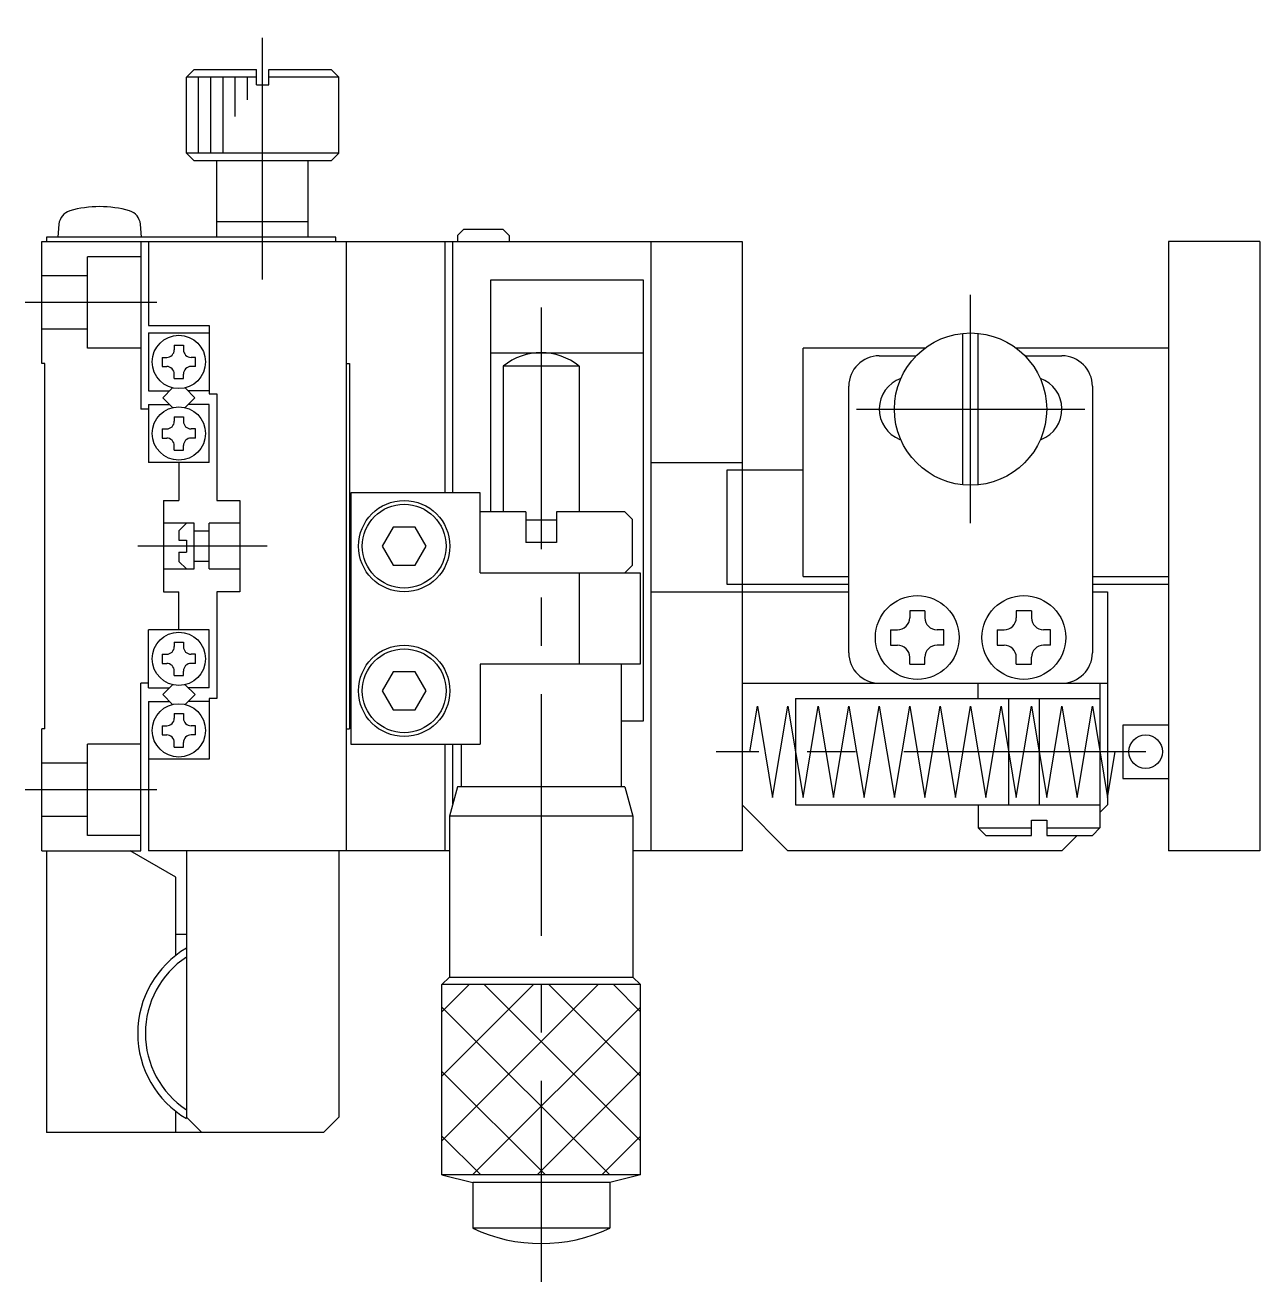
# Model space of a CAD drawing. Extents: x -1 to 325, y -8 to 283.
# Drawn here: x -1.1 to 80, y 104.6 to 187.1 of the extents above; entities that cross this region are included whole.
import ezdxf

# ---------------------------------------------------------------- set-up
doc = ezdxf.new("R2010")
doc.units = 0
doc.header["$LTSCALE"] = 0.5
doc.linetypes.add('CENTER', pattern=[50.8, 31.75, -6.35, 6.35, -6.35])
doc.linetypes.add('DASHED', pattern=[19.05, 12.7, -6.35])
for name, color, linetype in [('MSM_CENTER', 1, 'CENTER'), ('MSM_CONTINUOUS', 7, 'CONTINUOUS'), ('MSM_DASHED', 4, 'DASHED'), ('MSM_NARROW', 5, 'CONTINUOUS')]:
    doc.layers.add(name, color=color, linetype=linetype)

msp = doc.modelspace()

# ---------------------------------------------------------------- linework, layer by layer
at = {"layer": 'MSM_CENTER'}
for p, q in [((14.500001, 170.429663), (14.500001, 187.132023)), ((61.000005, 154.414023), (61.000005, 169.414022)), ((7.557001, 168.914024), (-1.096, 168.914024)), ((32.800001, 168.593209), (32.800001, 104.595022)), ((53.500006, 161.914023), (68.500005, 161.914023)), ((14.797146, 152.914021), (6.297126, 152.914021)), ((72.500004, 139.414024), (44.299682, 139.414024)), ((7.557001, 136.914023), (-1.096, 136.914023))]:
    msp.add_line(p, q, dxfattribs=at)
at = {"layer": 'MSM_CONTINUOUS'}
for p, q in [((9.500001, 183.714022), (10.000001, 184.214022)), ((10.000001, 184.214022), (14.100001, 184.214022)), ((14.100001, 183.214022), (14.100001, 184.214022)), ((14.900001, 184.214022), (19.000001, 184.214022)), ((14.900001, 183.214022), (14.900001, 184.214022)), ((19.000001, 184.214022), (19.500001, 183.714022)), ((14.100001, 183.714022), (9.500001, 183.714022)), ((9.500001, 178.714022), (9.500001, 183.714022)), ((19.500001, 183.714022), (14.900001, 183.714022)), ((19.500001, 178.714022), (19.500001, 183.714022)), ((14.100001, 183.214022), (14.900001, 183.214022)), ((19.500001, 178.714022), (9.500001, 178.714022)), ((10.000001, 178.214022), (9.500001, 178.714022)), ((19.500001, 178.714022), (19.000001, 178.214022)), ((19.000001, 178.214022), (10.000001, 178.214022)), ((11.500001, 173.214023), (11.500001, 178.214022)), ((17.500001, 173.214023), (17.500001, 178.214022)), ((17.500001, 174.214023), (11.500001, 174.214023)), ((1.124126, 174.061272), (1.050001, 173.214023)), ((6.550001, 173.214023), (6.475876, 174.061272)), ((27.300003, 173.314022), (27.700003, 173.714022)), ((30.300003, 173.714022), (27.700003, 173.714022)), ((30.300003, 173.714022), (30.700003, 173.314022)), ((0, 172.914022), (46.000003, 172.914022)), ((0, 164.914021), (0, 172.914022)), ((0.300001, 173.214023), (0.300001, 172.914022)), ((19.3, 173.214023), (0.300001, 173.214023)), ((6.5, 172.914022), (6.5, 161.914022)), ((7, 172.914022), (7, 167.41402)), ((19.3, 172.914022), (19.3, 173.214023)), ((20.000001, 172.914022), (20.000001, 132.914021)), ((26.500001, 156.414022), (26.500001, 172.914022)), ((27.000003, 156.414022), (27.000003, 172.914022)), ((27.300003, 173.314022), (27.300003, 172.914022)), ((30.700003, 173.314022), (30.700003, 172.914022)), ((40.000003, 172.914022), (40.000003, 132.914021)), ((46.000003, 172.914022), (46.000003, 132.914021)), ((74.000004, 172.914022), (74.000004, 132.914021)), ((80.000004, 172.914022), (74.000004, 172.914022)), ((80.000004, 172.914022), (80.000004, 132.914021)), ((29.500003, 155.164022), (29.500003, 170.41402)), ((29.500003, 170.41402), (39.500003, 170.41402)), ((39.500003, 170.41402), (39.500003, 141.414021)), ((7, 167.41402), (11, 167.41402)), ((7, 166.914022), (7, 163.114022)), ((7, 166.914022), (11, 166.914022)), ((11, 167.41402), (11, 162.914023)), ((60.500002, 156.939085), (60.500002, 166.88896)), ((61.500002, 156.939085), (61.500002, 166.88896)), ((8.699999, 166.114022), (9.3, 166.114022)), ((8.699999, 166.114022), (8.699999, 165.814023)), ((9.3, 166.114022), (9.3, 165.814023)), ((50.000005, 150.914023), (50.000005, 165.914025)), ((58.000005, 165.914025), (50.000005, 165.914025)), ((74.000004, 165.914025), (64.000001, 165.914025)), ((7.9, 165.314023), (7.9, 164.714022)), ((7.9, 165.314023), (8.199999, 165.314023)), ((10.099999, 165.314023), (9.8, 165.314023)), ((10.099999, 164.714022), (10.099999, 165.314023)), ((29.500003, 165.61402), (39.500003, 165.61402)), ((55.000002, 165.414025), (57.385465, 165.414025)), ((64.572484, 165.414025), (67.000004, 165.414025)), ((0.199997, 164.914023), (-0.000002, 164.914023)), ((0.199997, 140.914022), (0.199997, 164.914021)), ((7.9, 164.714022), (8.199999, 164.714022)), ((10.099999, 164.714022), (9.8, 164.714022)), ((20.000001, 164.914021), (20.200002, 164.914021)), ((20.200002, 164.914021), (20.200002, 140.914022)), ((35.300001, 164.736519), (30.300001, 164.736519)), ((30.300001, 164.736519), (30.300001, 155.164022)), ((35.300001, 164.736519), (35.300001, 155.164022)), ((8.699999, 163.914023), (8.699999, 164.214022)), ((8.699999, 163.914023), (9.3, 163.914023)), ((9.3, 163.914023), (9.3, 164.214022)), ((7, 163.114022), (8.38934, 163.114022)), ((8.588426, 163.313108), (7.93934, 162.664022)), ((8.588426, 162.014935), (7.93934, 162.664022)), ((10.06066, 162.664022), (9.411574, 163.313108)), ((10.06066, 162.664022), (9.411574, 162.014935)), ((11, 163.114022), (9.61066, 163.114022)), ((11, 162.914023), (11.500001, 162.914023)), ((11.500001, 162.914023), (11.500001, 155.914021)), ((53.000002, 145.914023), (53.000002, 163.414022)), ((69.000004, 163.414022), (69.000004, 145.914023)), ((6.999998, 161.914022), (6.5, 161.914022)), ((6.999998, 162.214022), (8.38934, 162.214022)), ((6.999998, 162.214022), (6.999998, 158.414022)), ((11, 162.214022), (9.61066, 162.214022)), ((11, 158.414022), (11, 162.214022)), ((8.699999, 161.414022), (9.3, 161.414022)), ((8.699999, 161.414022), (8.699999, 161.114023)), ((9.3, 161.414022), (9.3, 161.114023)), ((7.9, 160.614023), (7.9, 160.014022)), ((7.9, 160.614023), (8.199999, 160.614023)), ((10.099999, 160.614023), (9.8, 160.614023)), ((10.099999, 160.014022), (10.099999, 160.614023)), ((7.9, 160.014022), (8.199999, 160.014022)), ((8.699999, 159.214023), (8.699999, 159.514022)), ((9.3, 159.214023), (9.3, 159.514022)), ((10.099999, 160.014022), (9.8, 160.014022)), ((8.699999, 159.214023), (9.3, 159.214023)), ((11, 158.414022), (6.999998, 158.414022)), ((8.999998, 158.414022), (8.999998, 155.914021)), ((40.000003, 158.414026), (46.000003, 158.414026)), ((50.000005, 157.914023), (45.000003, 157.914023)), ((45.000003, 157.914023), (45.000003, 150.414023)), ((28.8, 156.414022), (20.3, 156.414022)), ((20.3, 156.414022), (20.3, 139.914022)), ((28.8, 151.164022), (28.8, 156.414022)), ((7.999998, 155.914021), (7.999998, 149.914021)), ((7.999998, 155.914021), (8.999998, 155.914021)), ((11.500001, 155.914021), (13.000001, 155.914021)), ((13.000001, 155.914021), (13.000001, 149.914022)), ((9.999997, 154.414021), (7.999998, 154.414021)), ((9.000001, 153.914021), (9.500002, 154.414021)), ((9.999997, 151.41402), (9.999997, 154.414021)), ((10.999997, 151.41402), (10.999997, 154.414021)), ((13.000001, 154.414021), (11.000001, 154.414021)), ((31.800001, 155.164022), (28.8, 155.164022)), ((31.800001, 155.164022), (31.800001, 153.164022)), ((33.800001, 154.614021), (31.800001, 154.614021)), ((33.800001, 155.164022), (33.800001, 153.164022)), ((38.300001, 155.164022), (33.800001, 155.164022)), ((38.300001, 155.164022), (38.800001, 154.664022)), ((38.800001, 151.664022), (38.800001, 154.664022)), ((9.000001, 153.914021), (9.000001, 153.314021)), ((9.999997, 153.914021), (10.999997, 153.914021)), ((23.078313, 154.164022), (22.356624, 152.914022)), ((24.521689, 154.164022), (23.078313, 154.164022)), ((25.243377, 152.914022), (24.521689, 154.164022)), ((9.000001, 153.314021), (9.500002, 153.314021)), ((9.500002, 153.314021), (9.500002, 152.514021)), ((22.356624, 152.914022), (23.078313, 151.664022)), ((24.521689, 151.664022), (25.243377, 152.914022)), ((33.800001, 153.164022), (31.800001, 153.164022)), ((9.000001, 152.514021), (9.000001, 151.914021)), ((9.000001, 152.514021), (9.500002, 152.514021)), ((9.000001, 151.914021), (9.500002, 151.41402)), ((10.999997, 151.914021), (9.999997, 151.914021)), ((7.999998, 151.41402), (9.999997, 151.41402)), ((11.000001, 151.41402), (13.000001, 151.41402)), ((23.078313, 151.664022), (24.521689, 151.664022)), ((28.8, 151.164022), (39.300001, 151.164022)), ((35.3, 151.164022), (35.3, 145.164022)), ((38.800001, 151.664022), (38.300001, 151.164022)), ((39.300001, 151.164022), (39.300001, 145.164022)), ((45.000003, 150.414023), (53.000002, 150.414023)), ((50.000005, 150.914023), (53.000002, 150.914023)), ((69.000004, 150.914023), (74.000004, 150.914023)), ((69.000004, 150.414023), (74.000004, 150.414023)), ((7.999998, 149.914021), (8.999998, 149.914021)), ((8.999998, 147.414022), (8.999998, 149.914023)), ((13.000001, 149.914022), (11.500001, 149.914022)), ((11.500001, 149.914022), (11.500001, 142.914022)), ((40.000003, 149.914023), (53.000002, 149.914023)), ((69.000004, 149.914023), (70.000004, 149.914023)), ((70.000004, 149.914023), (70.000004, 135.914024)), ((58.000005, 148.664022), (57.000005, 148.664022)), ((57.000005, 148.664022), (57.000005, 148.214024)), ((58.000005, 148.664022), (58.000005, 148.214024)), ((65.000001, 148.664022), (64.000001, 148.664022)), ((64.000001, 148.664022), (64.000001, 148.214024)), ((65.000001, 148.664022), (65.000001, 148.214024)), ((11.000002, 147.414021), (6.999998, 147.414021)), ((6.999998, 143.614021), (6.999998, 147.414021)), ((11.000002, 143.614021), (11.000002, 147.414021)), ((55.750004, 147.41402), (55.750004, 146.414023)), ((55.750004, 147.41402), (56.200004, 147.41402)), ((59.250003, 147.41402), (58.800006, 147.41402)), ((59.250003, 146.414023), (59.250003, 147.41402)), ((62.750003, 147.41402), (62.750003, 146.414023)), ((62.750003, 147.41402), (63.200001, 147.41402)), ((66.250003, 147.41402), (65.800002, 147.41402)), ((66.250003, 146.414023), (66.250003, 147.41402)), ((8.700001, 146.614021), (9.300002, 146.614021)), ((8.700001, 146.614021), (8.700001, 146.314022)), ((9.300002, 146.614021), (9.300002, 146.314022)), ((55.750004, 146.414023), (56.200004, 146.414023)), ((59.250003, 146.414023), (58.800006, 146.414023)), ((62.750003, 146.414023), (63.200001, 146.414023)), ((66.250003, 146.414023), (65.800002, 146.414023)), ((7.900002, 145.814022), (7.900002, 145.214021)), ((7.900002, 145.814022), (8.200001, 145.814022)), ((10.100001, 145.814022), (9.800002, 145.814022)), ((10.100001, 145.214021), (10.100001, 145.814022)), ((57.000005, 145.164022), (57.000005, 145.614023)), ((58.000005, 145.164022), (58.000005, 145.614023)), ((64.000001, 145.164022), (64.000001, 145.614023)), ((65.000001, 145.164022), (65.000001, 145.614023)), ((7.900002, 145.214021), (8.200001, 145.214021)), ((8.700001, 144.414022), (8.700001, 144.714021)), ((9.300002, 144.414022), (9.300002, 144.714021)), ((10.100001, 145.214021), (9.800002, 145.214021)), ((23.078313, 144.664022), (22.356624, 143.414022)), ((24.521689, 144.664022), (23.078313, 144.664022)), ((25.243377, 143.414022), (24.521689, 144.664022)), ((28.8, 145.164022), (28.8, 139.914022)), ((39.300001, 145.164022), (28.8, 145.164022)), ((38.050001, 145.164022), (38.050001, 137.114022)), ((57.000005, 145.164022), (58.000005, 145.164022)), ((64.000001, 145.164022), (65.000001, 145.164022)), ((6.5, 132.914021), (6.5, 143.914021)), ((6.999998, 143.914021), (6.5, 143.914021)), ((8.588428, 143.813107), (7.939342, 143.164021)), ((8.700001, 144.414022), (9.300002, 144.414022)), ((10.060662, 143.164021), (9.411576, 143.813107)), ((46.000003, 143.914027), (70.000004, 143.914027)), ((61.500005, 142.914027), (61.500005, 143.914027)), ((69.500004, 143.914027), (69.500004, 134.414024)), ((6.999998, 143.614021), (8.389342, 143.614021)), ((8.588428, 142.514934), (7.939342, 143.164021)), ((10.060662, 143.164021), (9.411576, 142.514934)), ((11.000002, 143.614021), (9.610662, 143.614021)), ((11, 142.914022), (11, 138.914021)), ((11.500001, 142.914022), (11, 142.914022)), ((22.356624, 143.414022), (23.078313, 142.164022)), ((24.521689, 142.164022), (25.243377, 143.414022)), ((49.500002, 142.914027), (49.500002, 135.914024)), ((49.500002, 142.914027), (69.500004, 142.914027)), ((63.500002, 142.914027), (63.500002, 135.914024)), ((65.500001, 142.914027), (65.500001, 135.914024)), ((7, 142.714021), (7, 132.914021)), ((7, 142.714021), (8.389342, 142.714021)), ((11, 142.714021), (9.610662, 142.714021)), ((23.078313, 142.164022), (24.521689, 142.164022)), ((46.500006, 139.414024), (47.000006, 142.414024)), ((47.000006, 142.414024), (48.000006, 136.414024)), ((48.000006, 136.414024), (49.000005, 142.414024)), ((49.000005, 142.414024), (50.000005, 136.414024)), ((50.000005, 136.414024), (51.000005, 142.414024)), ((51.000005, 142.414024), (52.000005, 136.414024)), ((52.000005, 136.414024), (53.000005, 142.414024)), ((53.000005, 142.414024), (54.000005, 136.414024)), ((54.000005, 136.414024), (55.000005, 142.414024)), ((55.000005, 142.414024), (56.000005, 136.414024)), ((56.000005, 136.414024), (57.000005, 142.414024)), ((57.000005, 142.414024), (58.000005, 136.414024)), ((58.000005, 136.414024), (59.000005, 142.414024)), ((59.000005, 142.414024), (60.000005, 136.414024)), ((60.000005, 136.414024), (61.000005, 142.414024)), ((61.000005, 142.414024), (62.000005, 136.414024)), ((62.000005, 136.414024), (63.000002, 142.414024)), ((63.000002, 142.414024), (64.000001, 136.414024)), ((64.000001, 136.414024), (65.000001, 142.414024)), ((65.000001, 142.414024), (66.000001, 136.414024)), ((66.000001, 136.414024), (67.000004, 142.414024)), ((67.000004, 142.414024), (68.000004, 136.414024)), ((68.000004, 136.414024), (69.000004, 142.414024)), ((69.000004, 142.414024), (70.000004, 136.414024)), ((8.700001, 141.914021), (9.300002, 141.914021)), ((8.700001, 141.914021), (8.700001, 141.614022)), ((9.300002, 141.914021), (9.300002, 141.614022)), ((39.500003, 141.414021), (38.050001, 141.414021)), ((71.000004, 141.164025), (71.000004, 137.664025)), ((74.000004, 141.164025), (71.000004, 141.164025)), ((0.199997, 140.914021), (-0.000002, 140.914021)), ((0, 132.914021), (0, 140.914022)), ((7.900002, 141.114022), (7.900002, 140.514021)), ((7.900002, 141.114022), (8.200001, 141.114022)), ((7.900002, 140.514021), (8.200001, 140.514021)), ((10.100001, 141.114022), (9.800002, 141.114022)), ((10.100001, 140.514021), (9.800002, 140.514021)), ((10.100001, 140.514021), (10.100001, 141.114022)), ((20.000001, 140.914022), (20.200002, 140.914022)), ((8.700001, 139.714022), (8.700001, 140.014021)), ((8.700001, 139.714022), (9.300002, 139.714022)), ((9.300002, 139.714022), (9.300002, 140.014021)), ((20.3, 139.914022), (28.8, 139.914022)), ((26.500001, 132.914021), (26.500001, 139.914022)), ((27.000003, 135.994414), (27.000003, 139.914022)), ((27.550001, 139.914022), (27.550001, 137.114022)), ((11, 138.914021), (7, 138.914021)), ((70.000004, 136.414024), (70.500004, 139.414024)), ((27.300001, 137.114022), (26.782363, 135.18217)), ((38.300001, 137.114022), (27.300001, 137.114022)), ((38.300001, 137.114022), (38.817639, 135.18217)), ((71.000004, 137.664025), (74.000004, 137.664025)), ((49.000002, 132.914021), (46.000003, 135.914024)), ((49.500002, 135.914024), (69.500004, 135.914024)), ((61.500005, 135.914024), (61.500005, 134.414024)), ((70.000004, 135.914024), (69.500004, 135.414024)), ((26.782363, 135.18217), (26.782363, 124.614022)), ((38.817639, 135.18217), (26.817639, 135.18217)), ((38.817639, 135.18217), (38.817639, 124.614022)), ((65.000005, 133.914027), (65.000005, 134.914027)), ((65.000005, 134.914027), (66.000004, 134.914027)), ((66.000004, 134.914027), (66.000004, 133.914027)), ((61.500005, 134.414024), (65.000005, 134.414024)), ((61.500005, 134.414024), (62.000005, 133.914027)), ((62.000005, 133.914027), (65.000005, 133.914027)), ((66.000004, 134.414024), (69.500004, 134.414024)), ((66.000004, 133.914027), (69.000004, 133.914027)), ((68.000004, 133.914027), (67.000004, 132.914021)), ((69.000004, 133.914027), (69.500004, 134.414024)), ((0, 132.914021), (6.5, 132.914021)), ((0.299999, 132.914021), (0.299999, 114.414021)), ((8.799999, 131.18197), (5.8, 132.914021)), ((26.782363, 132.914021), (7, 132.914021)), ((9.500001, 132.914021), (9.500001, 115.414021)), ((19.500001, 132.914021), (19.500001, 115.414021)), ((46.000003, 132.914021), (38.817639, 132.914021)), ((67.000004, 132.914021), (49.000002, 132.914021)), ((80.000004, 132.914021), (74.000004, 132.914021)), ((8.799999, 126.037496), (8.799999, 131.18197)), ((9.500001, 127.41402), (8.799999, 127.41402)), ((26.282363, 124.114022), (26.782363, 124.614022)), ((39.317639, 124.114022), (26.282363, 124.114022)), ((26.282363, 111.614023), (26.282363, 124.114022)), ((26.782363, 124.614022), (38.817639, 124.614022)), ((39.317639, 124.114022), (38.817639, 124.614022)), ((39.317639, 111.614023), (39.317639, 124.114022)), ((8.799999, 114.414021), (8.799999, 115.790546)), ((10.500001, 114.414021), (9.500001, 115.414021)), ((19.500001, 115.414021), (18.500001, 114.414021)), ((18.500001, 114.414021), (0.299999, 114.414021)), ((39.317639, 111.614023), (26.282363, 111.614023)), ((26.282363, 111.614023), (28.300001, 111.114023)), ((39.317639, 111.614023), (37.300001, 111.114023)), ((37.300001, 111.114023), (28.300001, 111.114023)), ((28.300001, 111.114023), (28.300001, 108.114023)), ((37.300001, 111.114023), (37.300001, 108.114023)), ((37.300001, 108.114023), (28.300003, 108.114023))]:
    msp.add_line(p, q, dxfattribs=at)
for centre, radius in [((9, 165.014022), 1.75), ((61.000005, 161.914023), 5), ((9, 160.314022), 1.75), ((23.800001, 152.914022), 3), ((23.800001, 152.914022), 2.75), ((57.500005, 146.914023), 2.749998), ((64.500005, 146.914023), 2.749998), ((9.000002, 145.514021), 1.75), ((23.800001, 143.414022), 3), ((23.800001, 143.414022), 2.75), ((9.000002, 140.814021), 1.75), ((72.500004, 139.414024), 1.100001)]:
    msp.add_circle(centre, radius, dxfattribs=at)
for centre, radius, start, end in [((3.800001, 168.214023), 7, 73.742972, 106.257028), ((2.12032, 173.974116), 1, 106.257028, 175), ((5.479682, 173.974116), 1, 5, 73.742972), ((8.199999, 165.814023), 0.5, 270, 0), ((9.8, 165.814023), 0.5, 180, 270), ((32.800001, 161.61402), 4, 51.277522, 128.682188), ((55.000002, 163.414022), 2, 90, 180), ((67.000004, 163.414022), 2, 0, 90), ((8.199999, 164.214022), 0.5, 0, 90), ((9.8, 164.214022), 0.5, 90, 180), ((57.150005, 161.914023), 2.15, 110.021346, 248.303465), ((64.850004, 161.914023), 2.15, 291.696535, 69.978654), ((8.199999, 161.114023), 0.5, 270, 0), ((9.8, 161.114023), 0.5, 180, 270), ((8.199999, 159.514022), 0.5, 0, 90), ((9.8, 159.514022), 0.5, 90, 180), ((56.200004, 148.214024), 0.800001, 270, 0), ((58.800006, 148.214024), 0.800001, 180, 270), ((63.200001, 148.214024), 0.800001, 270, 0), ((65.800002, 148.214024), 0.800001, 180, 270), ((8.200001, 146.314022), 0.5, 270, 0), ((9.800002, 146.314022), 0.5, 180, 270), ((56.200004, 145.614023), 0.800001, 0, 90), ((58.800006, 145.614023), 0.800001, 90, 180), ((63.200001, 145.614023), 0.800001, 0, 90), ((65.800002, 145.614023), 0.800001, 90, 180), ((55.000002, 145.914023), 2, 180, 270), ((67.000004, 145.914023), 2, 270, 0), ((8.200001, 144.714021), 0.5, 0, 90), ((9.800002, 144.714021), 0.5, 90, 180), ((8.200001, 141.614022), 0.5, 270, 0), ((9.800002, 141.614022), 0.5, 180, 270), ((8.200001, 140.014021), 0.5, 0, 90), ((9.800002, 140.014021), 0.5, 90, 180), ((12.8, 120.914021), 6.5, 120.510227, 239.489773), ((12.8, 120.914021), 6, 123.367002, 236.632998), ((32.800001, 117.738989), 10.624969, 244.942309, 295.057691)]:
    msp.add_arc(centre, radius, start, end, dxfattribs=at)
at = {"layer": 'MSM_DASHED'}
for p, q in [((3, 165.914022), (3, 171.914024)), ((6.5, 171.914024), (3, 171.914024)), ((3, 170.664022), (0, 170.664022)), ((3, 167.164022), (0, 167.164022)), ((6.5, 165.914022), (3, 165.914022)), ((3, 133.914021), (3, 139.914024)), ((6.5, 139.914024), (3, 139.914024)), ((3, 138.664023), (0, 138.664023)), ((3, 135.164023), (0, 135.164023)), ((6.5, 133.914021), (3, 133.914021))]:
    msp.add_line(p, q, dxfattribs=at)
at = {"layer": 'MSM_NARROW'}
for p, q in [((10.300001, 178.714022), (10.300001, 183.714022)), ((11.100001, 178.714022), (11.100001, 183.714022)), ((11.900001, 178.714022), (11.900001, 183.714022)), ((12.700001, 181.135383), (12.700001, 183.714022)), ((13.500001, 182.235529), (13.500001, 183.714022)), ((26.282363, 113.853743), (36.542642, 124.114022)), ((26.282363, 118.096384), (32.300001, 124.114022)), ((26.282363, 122.339025), (28.05736, 124.114022)), ((29.05736, 124.114022), (39.317639, 113.853743)), ((33.300001, 124.114022), (39.317639, 118.096384)), ((37.542642, 124.114022), (39.317639, 122.339025)), ((26.282363, 122.646378), (37.314719, 111.614023)), ((28.285283, 111.614023), (39.317639, 122.646378)), ((26.282363, 118.403738), (33.072078, 111.614023)), ((32.527924, 111.614023), (39.317639, 118.403738)), ((26.282363, 114.161097), (28.829437, 111.614023)), ((36.770565, 111.614023), (39.317639, 114.161097))]:
    msp.add_line(p, q, dxfattribs=at)

doc.saveas('drawing.dxf')
